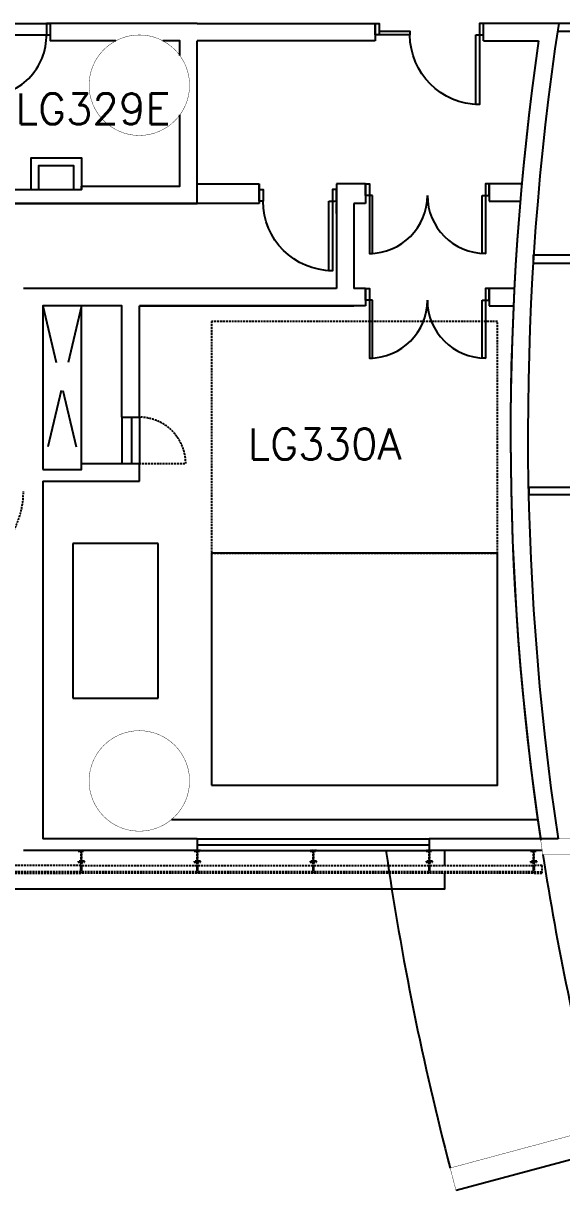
# Model space of a CAD drawing. Extents: x -163002 to 22103, y -103500 to 51643.
# Drawn here: x -103500 to -96538, y 1500 to 16600 of the extents above; entities that cross this region are included whole.
import ezdxf

# ---------------------------------------------------------------- set-up
doc = ezdxf.new("R2010")
doc.units = 0
doc.header["$LTSCALE"] = 1000
doc.header["$MEASUREMENT"] = 0
doc.linetypes.add('s2113a$0$DASHED', pattern=[0.75, 0.5, -0.25])
doc.linetypes.add('s2113a$0$HIDDEN', pattern=[0.375, 0.25, -0.125])
doc.layers.get('0').update_dxf_attribs({"linetype": 'CONTINUOUS'})
for name, color, linetype in [('s2113a$0$17', 7, 'CONTINUOUS'), ('s2113a$0$20', 7, 'CONTINUOUS'), ('s2113a$0$23', 7, 'CONTINUOUS'), ('s2113a$0$6', 7, 'CONTINUOUS'), ('s2113a$0$7', 7, 'CONTINUOUS'), ('s2113a$0$A-glaz', 1, 'CONTINUOUS'), ('s2113a$0$A-WallExt', 3, 'CONTINUOUS'), ('s2113a$0$buila', 14, 's2113a$0$HIDDEN'), ('s2113a$0$dr', 1, 'CONTINUOUS'), ('s2113a$0$fence', 1, 'CONTINUOUS'), ('s2113a$0$LG1$0$wall to be demolish', 7, 'CONTINUOUS'), ('s2113a$0$ROOM-NO', 4, 'CONTINUOUS'), ('s2113a$0$txt1', 4, 'CONTINUOUS'), ('s2113a$0$wal', 3, 'CONTINUOUS'), ('s2113a$0$walc', 1, 'CONTINUOUS')]:
    doc.layers.add(name, color=color, linetype=linetype)
doc.layers.add('s2113a$0$omitted', color=9, linetype='CONTINUOUS', plot=False)
doc.styles.add('s2113a$0$STANDARD', font='SIMPLEX')

# ---------------------------------------------------------------- blocks, each defined once
blk = doc.blocks.new('s2113a$0$d900')
at = {"layer": 's2113a$0$dr', "linetype": 'Continuous'}
for points in [[(-113866.8388767019, -86405.51010692862), (-113866.8388767019, -86355.51010692862), (-114766.8388767019, -86355.51010692862), (-114766.8388767019, -86405.51010692862)], [(-113716.8388767019, -86305.51010692862), (-113716.8388767019, -86355.51010692862), (-113866.8388767019, -86355.51010692862), (-113866.8388767019, -86305.51010692862)]]:
    blk.add_lwpolyline(points, close=True, dxfattribs=at)
blk.add_arc((-113866.8388767019, -86355.51010692862), 900, 180, 270, dxfattribs=at)
blk = doc.blocks.new('s2113a')
at = {"layer": 's2113a$0$17', "color": 8, "linetype": 'Continuous'}
blk.add_lwpolyline([(-96591.7, 16500.1), (-92299.9, 16500.1), (-92299.9, 13600.1), (-92524.90000000001, 13600.1), (-92524.90000000001, 13500.1), (-92199.9, 13500.1), (-92199.9, 16600.1), (-96576.8, 16600.1)], dxfattribs=at)
for points in [[(-93474.90000000001, 13600.1), (-96906.9, 13600.1), (-96906.9, 13500), (-93799.9, 13500.1), (-93799.9, 11550.1), (-93699.9, 11550.1), (-93699.9, 13500.1), (-93474.90000000001, 13500)], [(-93699.9, 10500.1), (-96959.90000000001, 10500.1), (-96959.90000000001, 10600.1), (-93699.9, 10600.1)]]:
    blk.add_lwpolyline(points, close=True, dxfattribs=at)
at = {"layer": 's2113a$0$20', "color": 14, "linetype": 'Continuous'}
blk.add_line((-96584.3, 6050.099999999999), (-96811.8, 6050.099999999999), dxfattribs=at)
at = {"layer": 's2113a$0$20', "color": 14, "linetype": 'Continuous', "const_width": 5}
for points in [[(-81749.9, 6050.099999999999), (-96811.8, 6050.099999999999)], [(-81749.9, 5850.1), (-96781.40000000001, 5850.1)], [(-97982.5, 1792), (-96000.20000000001, 2325.4)], [(-97904.5, 1502.3), (-95924.8, 2035)], [(-97904.5, 1502.3), (-97979.9, 1792.7)]]:
    blk.add_lwpolyline(points, dxfattribs=at)
for points in [[(-96811.762, 6050.107, 0.001417), (-96781.44499999999, 5850.094, 0.001417)], [(-96811.762, 6050.107, 0.001417), (-96781.446, 5850.101000000001, 0.001417)]]:
    blk.add_lwpolyline(points, format="xyb", dxfattribs=at)
at = {"layer": 's2113a$0$20', "color": 14, "linetype": 'Continuous'}
for radius, start, end in [(35475, 171.4077543127679, 188.51055), (35700, 171.8273084571632, 188.4565109999999), (35700, 171.8273169163154, 188.4565109999999)]:
    blk.add_arc((-61499.89999999999, 11300.1), radius, start, end, dxfattribs=at)
at = {"layer": 's2113a$0$23', "color": 14, "linetype": 'Continuous'}
blk.add_line((-81749.79999999999, 5850.1), (-97904.5, 1502.3), dxfattribs=at)
blk.add_arc((-61499.89999999999, 11300.1), 37700, 188.2351445427438, 194.607478, dxfattribs=at)
at = {"layer": 's2113a$0$23', "color": 14}
blk.add_arc((-61499.89999999999, 11300.1), 35700, 188.7811830000001, 194.5820219999999, dxfattribs=at)
at = {"layer": 's2113a$0$6', "color": 12, "linetype": 'Continuous', "const_width": 5}
for points in [[(-101349.9, 15800.1, 1), (-102649.9, 15800.1, 1)], [(-101349.9, 6800.099999999999, 1), (-102649.9, 6800.099999999999, 1)]]:
    blk.add_lwpolyline(points, format="xyb", close=True, dxfattribs=at)
at = {"layer": 's2113a$0$7', "color": 14, "linetype": 'Continuous'}
blk.add_line((-101584.6, 6300.099999999999), (-96848, 6300.099999999999), dxfattribs=at)
at = {"layer": 's2113a$0$A-glaz'}
for p, q in [((-101758.1153361246, 9869.877135387913), (-102858.1153361246, 9869.877135387913)), ((-102858.1153361246, 9869.877135387913), (-102858.1153361246, 7869.877135387912)), ((-101758.1153361246, 7869.877135387912), (-101758.1153361246, 9869.877135387913)), ((-102858.1153361246, 7869.877135387912), (-101758.1153361246, 7869.877135387912))]:
    blk.add_line(p, q, dxfattribs=at)
blk.add_lwpolyline([(-101068.2080635103, 6744.96181556984), (-97368.20806351026, 6744.96181556984), (-97368.20806351026, 9744.96181556984), (-101068.2080635103, 9744.96181556984)], close=True, dxfattribs=at)
at = {"layer": 's2113a$0$A-WallExt'}
for p, q in [((-97549.87518969698, 16375.09669400118), (-96837.29799704405, 16375.10567763679)), ((-102224.900000005, 13170.06088939367), (-103499.8999999999, 13170.05741681852)), ((-101999.9000000043, 12945.04609401865), (-99224.91871709052, 12945.05562473754)), ((-101999.9000000043, 12945.04609401865), (-99224.91871709052, 12945.05562473755)), ((-101999.9000000016, 11505.0453934621), (-101999.9000000043, 12945.04822940072)), ((-101999.9000000043, 12945.04480901483), (-99224.91871709128, 12945.04483420165)), ((-102224.9000017996, 11505.05805345514), (-101999.9000017992, 11505.0453934622)), ((-102224.9337617806, 10905.0580553547), (-101999.9337617803, 10905.04539536176)), ((-101999.9, 10680.05805345506), (-101999.9000000004, 10905.0453934621)), ((-103249.8999999999, 10680.05805345506), (-101999.900000005, 10680.05805345506)), ((-101249.89985218, 5900.102157719317), (-103499.89985218, 5900.102573946606)), ((-96789.13343208711, 5900.099863649798), (-98249.89985218002, 5900.100469256561))]:
    blk.add_line(p, q, dxfattribs=at)
for points in [[(-102224.900000005, 11505.05805345504), (-102224.900000005, 12945.04822940073), (-103249.900000005, 12945.04822940073), (-103249.900000005, 10830.05805345506)], [(-103249.900000005, 10830.05805345504), (-102749.9000000001, 10830.05805345504), (-102749.9000000001, 10905.05805345504), (-102224.900000005, 10905.05805345816)]]:
    blk.add_lwpolyline(points, dxfattribs=at)
blk.add_arc((-61504.19955824775, 11300.14905302794), 35695.70044175251, 171.826405324902, 188.4867934081065, dxfattribs=at)
at = {"layer": 's2113a$0$buila', "linetype": 's2113a$0$DASHED'}
blk.add_lwpolyline([(-112574.900109592, 14990.10030533599), (-112574.9001054043, 14300.10000334072), (-113399.9001078108, 14300.10000334073), (-113399.9000572829, 5405.102778472544), (-98049.89985218005, 5405.102911429952), (-98049.89985218004, 5605.102505238609)], dxfattribs=at)
at = {"layer": 's2113a$0$dr', "linetype": 'ByBlock'}
for p, q in [((-104049.9040718167, 16600.11672975881), (-103149.9018538783, 16600.34124514015)), ((-104049.8290253474, 16450.11672975881), (-103149.8268074089, 16450.34128268664))]:
    blk.add_line(p, q, dxfattribs=at)
at = {"layer": 's2113a$0$dr'}
for p, q in [((-102224.9000021161, 11505.05242716648), (-102224.9337638964, 10905.05242906613)), ((-102099.9, 11505.04539346211), (-102099.9337617803, 10905.04539536176)), ((-101999.9, 11505.0453934621), (-101999.9337617803, 10905.04539536176))]:
    blk.add_line(p, q, dxfattribs=at)
at = {"layer": 's2113a$0$dr', "linetype": 'Continuous'}
for points in [[(-103149.9018538783, 16600.44719335686), (-103199.9018538783, 16600.44719335686), (-103199.9018538783, 16450.44719335686), (-103149.9018538783, 16450.44719335686)], [(-103149.9018538782, 16600.44719335687), (-103199.9018538782, 16600.44719335687), (-103199.9018538782, 16450.44719335687), (-103149.9018538782, 16450.44719335687)], [(-98949.87439122227, 16600.07813795992), (-98899.87439122227, 16600.07813795992), (-98899.87439122227, 16450.07813795992), (-98949.87439122227, 16450.07813795992)], [(-99074.86861259346, 14525.17529077952), (-99024.86861259346, 14525.17529077952), (-99024.86861259346, 14375.17529077952), (-99074.86861259346, 14375.17529077952)], [(-97474.86861319347, 14525.17529077952), (-97524.86861319347, 14525.17529077952), (-97524.86861319347, 14375.17529077952), (-97474.86861319347, 14375.17529077952)], [(-100449.8699736601, 14450.17245391474), (-100399.8699736601, 14450.17245391474), (-100399.8699736601, 14300.17245391474), (-100449.8699736601, 14300.17245391474)], [(-100449.8699736602, 14450.17245391476), (-100399.8699736602, 14450.17245391476), (-100399.8699736602, 14300.17245391476), (-100449.8699736602, 14300.17245391476)], [(-98983.20194594342, 14375.17529077952), (-99024.86861259346, 14375.17529077952), (-99024.86861259346, 13625.17529107953), (-98983.20194594342, 13625.17529107953)], [(-97566.53527984345, 14375.17529077952), (-97524.86861319347, 14375.17529077952), (-97524.86861319347, 13625.17529107953), (-97566.53527984345, 13625.17529107953)], [(-99074.92122072699, 13170.18282443316), (-99024.92122072699, 13170.18282443316), (-99024.92122072699, 13020.18282443316), (-99074.92122072699, 13020.18282443316)], [(-97474.921221327, 13170.18282443316), (-97524.921221327, 13170.18282443316), (-97524.921221327, 13020.18282443316), (-97474.921221327, 13020.18282443316)], [(-98983.25455407695, 13020.18282443316), (-99024.92122072699, 13020.18282443316), (-99024.92122072699, 12270.18282473317), (-98983.25455407695, 12270.18282473317)], [(-97566.58788797697, 13020.18282443316), (-97524.921221327, 13020.18282443316), (-97524.921221327, 12270.18282473317), (-97566.58788797697, 12270.18282473317)]]:
    blk.add_lwpolyline(points, close=True, dxfattribs=at)
blk.add_lwpolyline([(-98899.8821784682, 16500.07813735352), (-98499.88146994915, 16500.14043543197), (-98499.87368270327, 16450.14043603839), (-98899.87439122227, 16450.07813795992)], dxfattribs=at)
at = {"layer": 's2113a$0$dr', "linetype": 's2113a$0$HIDDEN', "ltscale": 0.1}
for points in [[(-101999.9000000004, 10905.04539346211), (-101399.9000019, 10905.01163348107, 0.414230042584818), (-101999.9, 11505.04539251232)], [(-106051.033076894, 10550.09991965568, 0.4142135284155721), (-104949.9000968721, 9448.966873552949), (-104599.9, 9448.966873552945, 0.4142135541828382), (-103498.7669231059, 10550.09991965568)]]:
    blk.add_lwpolyline(points, format="xyb", dxfattribs=at)
at = {"layer": 's2113a$0$dr', "linetype": 'Continuous'}
for centre, radius, start, end in [((-103999.9040718167, 16450.44719335685), 800.0022179384978, 270, 0.6679708505616047), ((-99024.86861259346, 14375.17529077953), 749.9999997, 270, 0), ((-97524.86861319347, 14375.17529077953), 749.9999997, 180, 270), ((-99024.92122072699, 13020.18282443317), 749.9999997, 270, 0), ((-97524.921221327, 13020.18282443317), 749.9999997, 180, 270)]:
    blk.add_arc(centre, radius, start, end, dxfattribs=at)
at = {"layer": 's2113a$0$fence'}
for points in [[(-114824.9000489798, 14900.10017992821), (-114824.9000453383, 14300.10000250502), (-115649.9000477448, 14300.10000250503), (-115649.8999972169, 5405.102777636849), (-98049.89985218005, 5405.102911429952), (-98049.89985218004, 5605.102505238609)], [(-98049.89985218002, 5705.102505238617), (-98049.89985218001, 5900.100293040253)]]:
    blk.add_lwpolyline(points, dxfattribs=at)
at = {"layer": 's2113a$0$LG1$0$wall to be demolish', "color": 1, "linetype": 's2113a$0$HIDDEN', "ltscale": 0.1}
blk.add_lwpolyline([(-101068.2080635103, 9744.96181556984), (-97368.20806351026, 9744.96181556984), (-97368.20806351026, 12744.96181556984), (-101068.2080635103, 12744.96181556984)], close=True, dxfattribs=at)
at = {"layer": 's2113a$0$omitted', "linetype": 's2113a$0$HIDDEN', "ltscale": 0.1}
for p, q in [((-102756.8999848644, 5625.102740472749), (-103774.9000003934, 5625.102928705141)), ((-101256.8998710994, 5625.102470512727), (-102742.9000151356, 5625.102737884094)), ((-99756.89987109942, 5625.102470512727), (-101242.9000151356, 5625.102737884094)), ((-98256.89987109942, 5625.102470512727), (-99742.9000151356, 5625.102737884094)), ((-96906.89987109942, 5625.102470512728), (-98242.89982947672, 5625.102953796316)), ((-96892.89983326063, 5625.102470512728), (-96789.42716175776, 5625.102953796316))]:
    blk.add_line(p, q, dxfattribs=at)
for points in [[(-103794.9000003951, 5605.102878251461), (-102756.8999810805, 5605.102740472749), (-102756.8999999999, 5705.102740472757), (-103694.9000003865, 5705.102913912807), (-103694.9000003061, 6643.102914299386), (-103794.9000003061, 6643.102951717802), (-103794.9000003951, 5605.102878251461)], [(-102789.9, 5750.101443414881), (-102709.9, 5750.101443414881), (-102709.9, 5760.101443414881), (-102744.9, 5760.101443414881), (-102744.9, 5890.101443414881), (-102709.9, 5890.101443414881), (-102709.9, 5900.101443414881), (-102789.9, 5900.101443414881), (-102789.9, 5900.101443414881), (-102789.9, 5890.101443414881), (-102754.9, 5890.101443414881), (-102754.9, 5760.101443414881), (-102789.9, 5760.101443414881), (-102789.8999999998, 5750.101443414765)], [(-101289.89985218, 5750.102461998998), (-101209.89985218, 5750.102461998998), (-101209.89985218, 5760.102461998998), (-101244.89985218, 5760.102461998998), (-101244.89985218, 5890.102461998998), (-101209.89985218, 5890.102461998998), (-101209.89985218, 5900.102461998998), (-101289.89985218, 5900.102461998998), (-101289.89985218, 5900.102461998998), (-101289.89985218, 5890.102461998998), (-101254.89985218, 5890.102461998998), (-101254.89985218, 5760.102461998998), (-101289.89985218, 5760.102461998998), (-101289.8998521799, 5750.102461998881)], [(-99789.89985218, 5750.102461998998), (-99709.89985218, 5750.102461998998), (-99709.89985218001, 5760.102461998998), (-99744.89985218, 5760.102461998998), (-99744.89985218, 5890.102461998998), (-99709.89985218, 5890.102461998998), (-99709.89985218, 5900.102461998998), (-99789.89985218, 5900.102461998998), (-99789.89985218, 5900.102461998998), (-99789.89985218, 5890.102461998998), (-99754.89985218, 5890.102461998998), (-99754.89985218, 5760.102461998998), (-99789.89985218, 5760.102461998998), (-99789.89985217986, 5750.102461998881)], [(-98289.89985218, 5750.102461998998), (-98209.89985218, 5750.102461998998), (-98209.89985218001, 5760.102461998998), (-98244.89985218, 5760.102461998998), (-98244.89985218, 5890.102461998998), (-98209.89985218, 5890.102461998998), (-98209.89985218, 5900.102461998998), (-98289.89985218, 5900.102461998998), (-98289.89985218, 5900.102461998998), (-98289.89985218, 5890.102461998998), (-98254.89985218, 5890.102461998998), (-98254.89985218, 5760.102461998998), (-98289.89985218, 5760.102461998998), (-98289.89985217986, 5750.102461998881)], [(-96939.89985218, 5750.102461998999), (-96859.89985218, 5750.102461998999), (-96859.89985218001, 5760.102461998999), (-96894.89985218, 5760.102461998999), (-96894.89985218, 5890.102461998999), (-96859.89985218, 5890.102461998999), (-96859.89985218, 5900.102461998999), (-96939.89985218, 5900.102461998999), (-96939.89985218, 5900.102461998999), (-96939.89985218, 5890.102461998999), (-96904.89985218, 5890.102461998999), (-96904.89985218, 5760.102461998999), (-96939.89985218, 5760.102461998999), (-96939.89985217986, 5750.102461998883)], [(-102754.9, 5750.101443414881), (-102754.9, 5650.101443414881), (-102744.9, 5650.101443414881), (-102744.9, 5750.101443414881)], [(-101254.89985218, 5750.102461998998), (-101254.89985218, 5650.102461998998), (-101244.89985218, 5650.102461998998), (-101244.89985218, 5750.102461998998)], [(-99754.89985218, 5750.102461998998), (-99754.89985218002, 5650.102461998998), (-99744.89985218002, 5650.102461998998), (-99744.89985218, 5750.102461998998)], [(-98254.89985218, 5750.102461998998), (-98254.89985218002, 5650.102461998998), (-98244.89985218002, 5650.102461998998), (-98244.89985218, 5750.102461998998)], [(-96904.89985218, 5750.102461998999), (-96904.89985218002, 5650.102461998999), (-96894.89985218002, 5650.102461998999), (-96894.89985218, 5750.102461998999)], [(-102742.9000000001, 5705.102737884094), (-101256.89985218, 5705.102470512727), (-101256.8998710994, 5605.102470512727), (-102742.9000189195, 5605.102737884094), (-102742.9000000001, 5705.102869334186)], [(-101242.9000000001, 5705.102737884094), (-99756.89985218, 5705.102470512727), (-99756.89987109942, 5605.102470512727), (-101242.9000189195, 5605.102737884094), (-101242.9000000001, 5705.102869334186)], [(-99742.90000000008, 5705.102737884094), (-98256.89985218, 5705.102470512727), (-98256.89987109942, 5605.102470512727), (-99742.9000189195, 5605.102737884094), (-99742.90000000005, 5705.102869334186)], [(-98242.8998143412, 5705.102953796316), (-96906.89985218, 5705.102470512728), (-96906.89987109942, 5605.102470512728), (-98242.89983326063, 5605.102953796316), (-98242.89981434117, 5705.103085246407)], [(-96789.42717689328, 5705.102953796316), (-96892.89985218005, 5705.102470512728), (-96892.89983326063, 5605.102470512728), (-96789.42715797386, 5605.102953796316), (-96789.42717689331, 5705.103085246407)]]:
    blk.add_lwpolyline(points, dxfattribs=at)
at = {"layer": 's2113a$0$txt1', "color": 1, "linetype": 's2113a$0$HIDDEN', "ltscale": 3}
for points in [[(-102749.9000000042, 12945.04822940073), (-103249.900000005, 10830.05805345504)], [(-103249.9000000048, 12945.04822940073), (-102749.9000000045, 10830.05805345504)]]:
    blk.add_lwpolyline(points, dxfattribs=at)
at = {"layer": 's2113a$0$wal'}
for p, q in [((-101249.8758753959, 16600.00770723034), (-98949.87439122227, 16600.07779351093)), ((-98949.87439122227, 16600.07779351093), (-98949.8743912222, 16375.13954820854)), ((-97549.87518969698, 16375.09669400118), (-97549.8721732838, 16600.13867976661)), ((-96576.75023440109, 16600.11911632356), (-97549.8721732838, 16600.1386797666)), ((-97249.87519292334, 16600.09838345433), (-97249.87519223451, 16600.13264862839)), ((-98949.8743912222, 16375.13954820854), (-101249.8748692791, 16375.14866422924)), ((-101249.9004644353, 14525.0475079558), (-100449.8699736601, 14525.28371826642)), ((-100449.8699747026, 14525.17245391477), (-100449.8699747026, 14270.01877695521)), ((-100449.8699736602, 14300.17255478089), (-100449.8699736602, 14525.17210946577)), ((-100449.8699736602, 14300.17255478091), (-100449.8699736602, 14525.17210946578)), ((-99449.83720203456, 14525.17529598273), (-99449.87250101812, 13170.06783449651)), ((-99074.87519157371, 14525.1753011673), (-99449.83720203456, 14525.17529598273)), ((-99074.87519157371, 14525.17529079908), (-99074.87519157371, 14270.02453894102)), ((-97062.23871176534, 14525.17599476366), (-97474.87519217371, 14525.17416572287)), ((-97474.87519217371, 14525.17529079908), (-97474.87519217371, 14300.17529079908)), ((-100449.8699747025, 14270.03488587663), (-106149.905005374, 14270.0569921899)), ((-99449.8732421673, 14139.94309244643), (-99449.87077233633, 14270.02453975428)), ((-99224.87268932212, 14270.06133894856), (-99224.87276509266, 13170.18283220961)), ((-99074.87519157371, 14270.06132861524), (-99224.87271825051, 14270.06133894856)), ((-97474.87519217371, 14300.1752907991), (-97075.13112453932, 14300.1752907991)), ((-99449.87250101812, 13170.06783461469), (-102224.900000005, 13170.06088939367)), ((-99449.91844060791, 13170.06783449652), (-102149.900000005, 13170.06088939368)), ((-99449.8725010181, 13170.06783461469), (-102149.900000005, 13170.06088939369)), ((-99449.9187046911, 13170.05713781609), (-102149.900000005, 13170.04822940074)), ((-99074.92122072699, 13170.18283480138), (-99224.87276509266, 13170.18283220961)), ((-99074.92122072699, 13170.18282443317), (-99074.92122072699, 12945.01882473001)), ((-97151.740887559, 13170.18319286309), (-97474.921221327, 13170.18169935696)), ((-97474.921221327, 13170.18282443317), (-97474.92111792075, 12945.06163513311)), ((-99224.9187184754, 12945.05562473754), (-101999.9000000043, 12945.04822940073)), ((-99224.87277750143, 12945.04483416575), (-101999.9000000043, 12945.04694439691)), ((-99074.92122072699, 12945.05561440423), (-99224.91874740379, 12945.05562473755)), ((-97474.92111792075, 12945.06163513313), (-97159.20820726105, 12945.06163513313)), ((-103249.8999999999, 10680.05805345506), (-103249.8999999999, 6050.100055087735)), ((-101249.89985218, 6050.101353754302), (-103249.89985218, 6050.101435287315)), ((-101249.89985218, 6050.101353754302), (-101249.89985218, 5900.102948840605)), ((-98249.89985218001, 6050.101353754302), (-98249.89985218002, 5900.103036984369)), ((-96811.71064579884, 6050.099771344508), (-98249.89985218, 6050.099973554716))]:
    blk.add_line(p, q, dxfattribs=at)
for points in [[(-101249.8718565438, 16600.00770802045), (-101249.8718562989, 16600.01988803094), (-103149.8930568547, 16600.24928845)], [(-101249.8718565438, 16600.00770802043), (-101249.8718562989, 16600.01988803093), (-103149.8930568547, 16600.24928845)], [(-102302.7479958571, 16375.23745435794), (-103149.8930572501, 16375.37396166794), (-103149.8930572501, 16600.22943874833)], [(-106149.905005374, 14270.05699218988), (-101249.8981540746, 14270.0379886073), (-101249.8748692791, 16375.14866422924)], [(-101474.8796155491, 16183.31481692519), (-101474.8748702062, 16375.10405249024), (-101696.86666681, 16375.13982381722)], [(-104049.9040718166, 14450.06447619916), (-102749.8926718503, 14450.05591001576), (-102749.8911640577, 14495.05615244627), (-101474.9213874707, 14495.04798904011), (-101474.8985795679, 15416.85920292299)], [(-97474.86861319347, 14525.17529077952), (-97474.87519217371, 14525.17529079907)], [(-97474.91464234675, 13170.18282441361), (-97474.921221327, 13170.18282443316)]]:
    blk.add_lwpolyline(points, dxfattribs=at)
at = {"layer": 's2113a$0$walc'}
blk.add_line((-102749.9, 10830.05805345504), (-102749.9000000042, 12945.04822940072), dxfattribs=at)
for points in [[(-103399.9002256552, 14450.15835612054), (-103399.8926718503, 14860.1515078484), (-102749.8926718503, 14860.08085019335), (-102749.8926718503, 14450.05591001576)], [(-103299.8985995822, 14450.15528405753), (-103299.8985995822, 14450.15528405753), (-103299.8941176127, 14760.154218314), (-102849.8926718503, 14760.08500643963), (-102849.8926718503, 14450.05591001576)]]:
    blk.add_lwpolyline(points, dxfattribs=at)
at = {"layer": 's2113a$0$walc', "linetype": 'Continuous'}
for points in [[(-101249.89985218, 6050.101353754302), (-98249.89985218001, 6050.101045491157)], [(-101249.89985218, 5975.102151297454), (-98249.89985218001, 5975.101843034308)], [(-101249.89985218, 5900.102157719317), (-98249.89985218001, 5900.101849456171)]]:
    blk.add_lwpolyline(points, dxfattribs=at)
at = {"layer": 's2113a$0$dr', "linetype": 'Continuous', "xscale": -1, "rotation": 270}
for p in [(-11244.36357456178, 130316.9715253303), (-13144.35764879303, 128167.0113306167), (-13144.35764879308, 128167.0113306167)]:
    blk.add_blockref('s2113a$0$d900', p, dxfattribs=at)
at = {"layer": 's2113a$0$ROOM-NO', "style": 's2113a$0$STANDARD'}
for s, p in [('LG329E', (-103600.6720606733, 15294.90221235217)), ('LG330A', (-100598.3528404641, 10958.40449263874))]:
    blk.add_text(s, height=400, dxfattribs=at).set_placement(p)

msp = doc.modelspace()

# ---------------------------------------------------------------- block references
msp.add_blockref('s2113a', (0, 0))

doc.saveas('drawing.dxf')
